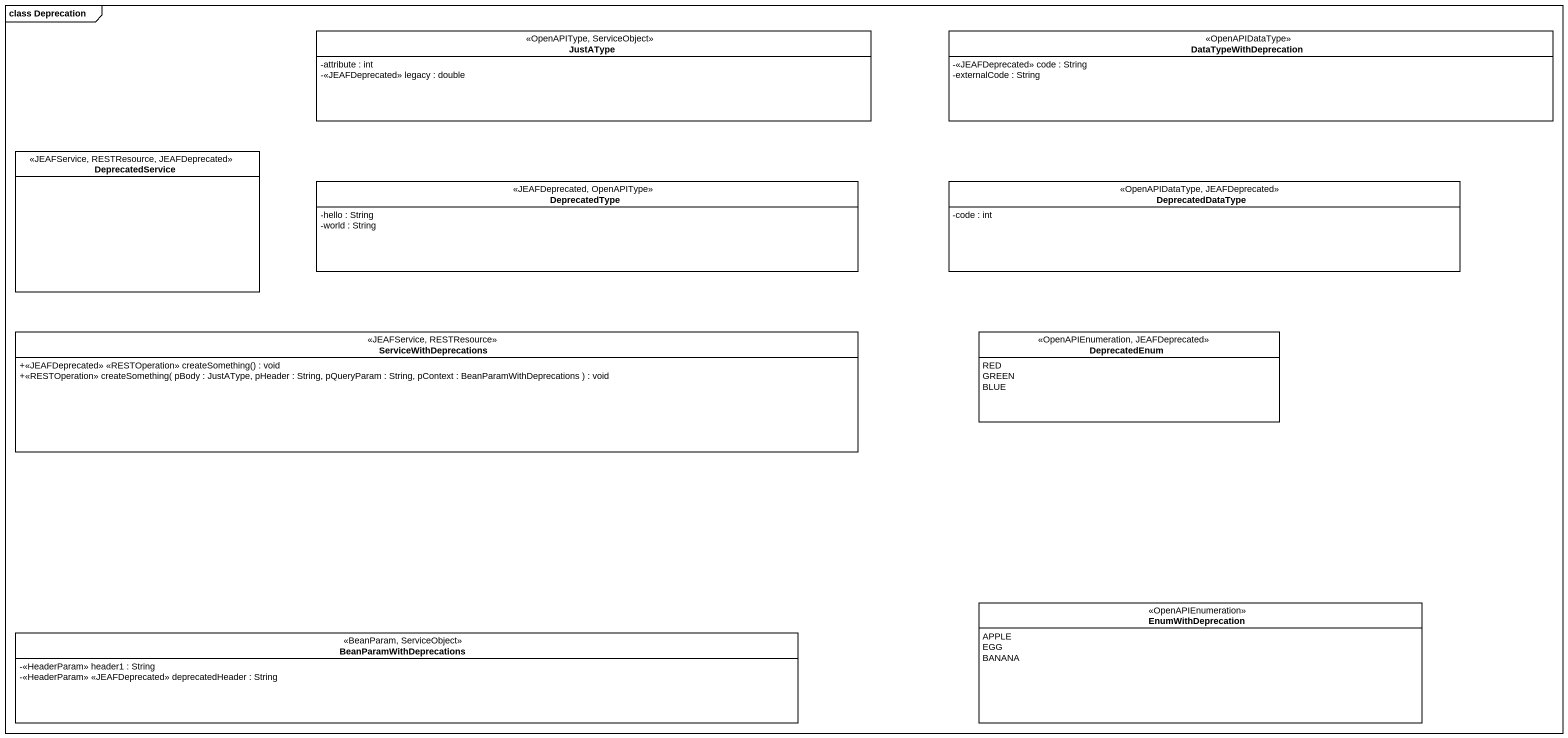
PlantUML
@startuml
mainframe class Deprecation
hide circle
hide empty members
skinparam classAttributeIconSize 0
class JustAType <<OpenAPIType, ServiceObject>> {
  -attribute : int
  -<<JEAFDeprecated>> legacy : double
}
class DataTypeWithDeprecation <<OpenAPIDataType>> {
  -<<JEAFDeprecated>> code : String
  -externalCode : String
}
interface DeprecatedService <<JEAFService, RESTResource, JEAFDeprecated>>
class DeprecatedType <<JEAFDeprecated, OpenAPIType>> {
  -hello : String
  -world : String
}
class DeprecatedDataType <<OpenAPIDataType, JEAFDeprecated>> {
  -code : int
}
interface ServiceWithDeprecations <<JEAFService, RESTResource>> {
  +<<JEAFDeprecated>> <<RESTOperation>> createSomething() : void
  +<<RESTOperation>> createSomething( pBody : JustAType, pHeader : String, pQueryParam : String, pContext : BeanParamWithDeprecations ) : void
}
enum DeprecatedEnum <<OpenAPIEnumeration, JEAFDeprecated>> {
  RED
  GREEN
  BLUE
}
enum EnumWithDeprecation <<OpenAPIEnumeration>> {
  APPLE
  EGG
  BANANA
}
class BeanParamWithDeprecations <<BeanParam, ServiceObject>> {
  -<<HeaderParam>> header1 : String
  -<<HeaderParam>> <<JEAFDeprecated>> deprecatedHeader : String
}
@enduml
